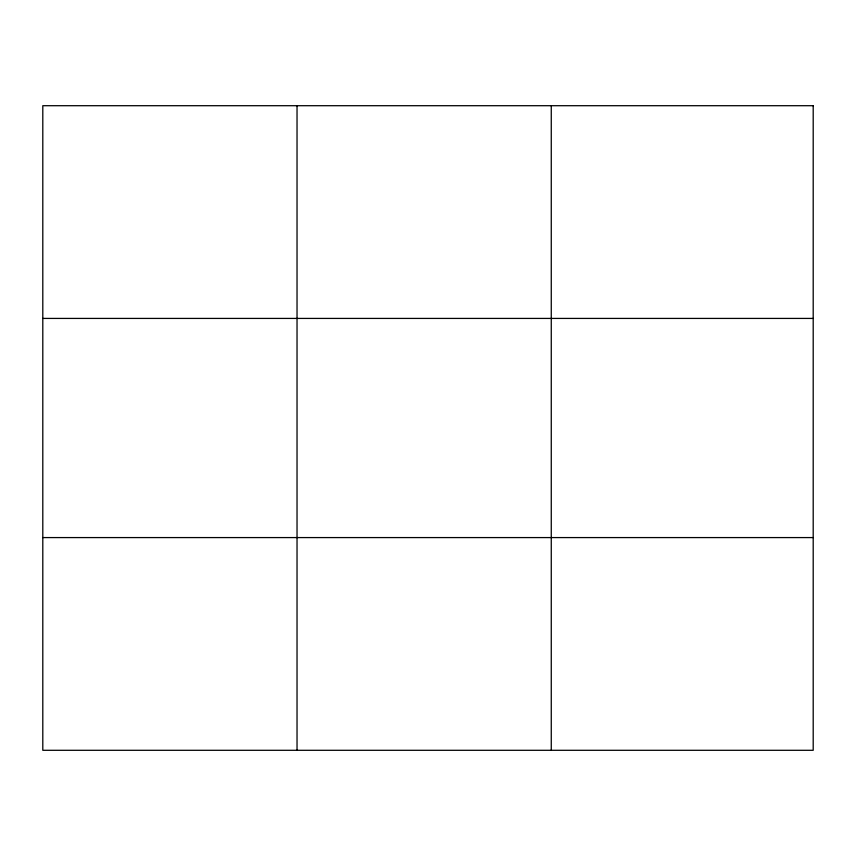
<?xml version="1.0" encoding="UTF-8"?>
<svg xmlns="http://www.w3.org/2000/svg" width="856" height="856" viewBox="0 0 856 856"><rect width="100%" height="100%" fill="white"/><g stroke="black" fill="none" stroke-linecap="round" stroke-linejoin="round"><path stroke-width="1.28" d="M297.032 105.705L297.032 750.295M551.264 105.705L551.264 750.295M42.8 318.421L813.2 318.421M42.8 537.579L813.2 537.579M813.2 105.705L813.2 750.295L42.8 750.295L42.8 105.705L813.2 105.705"/></g></svg>
